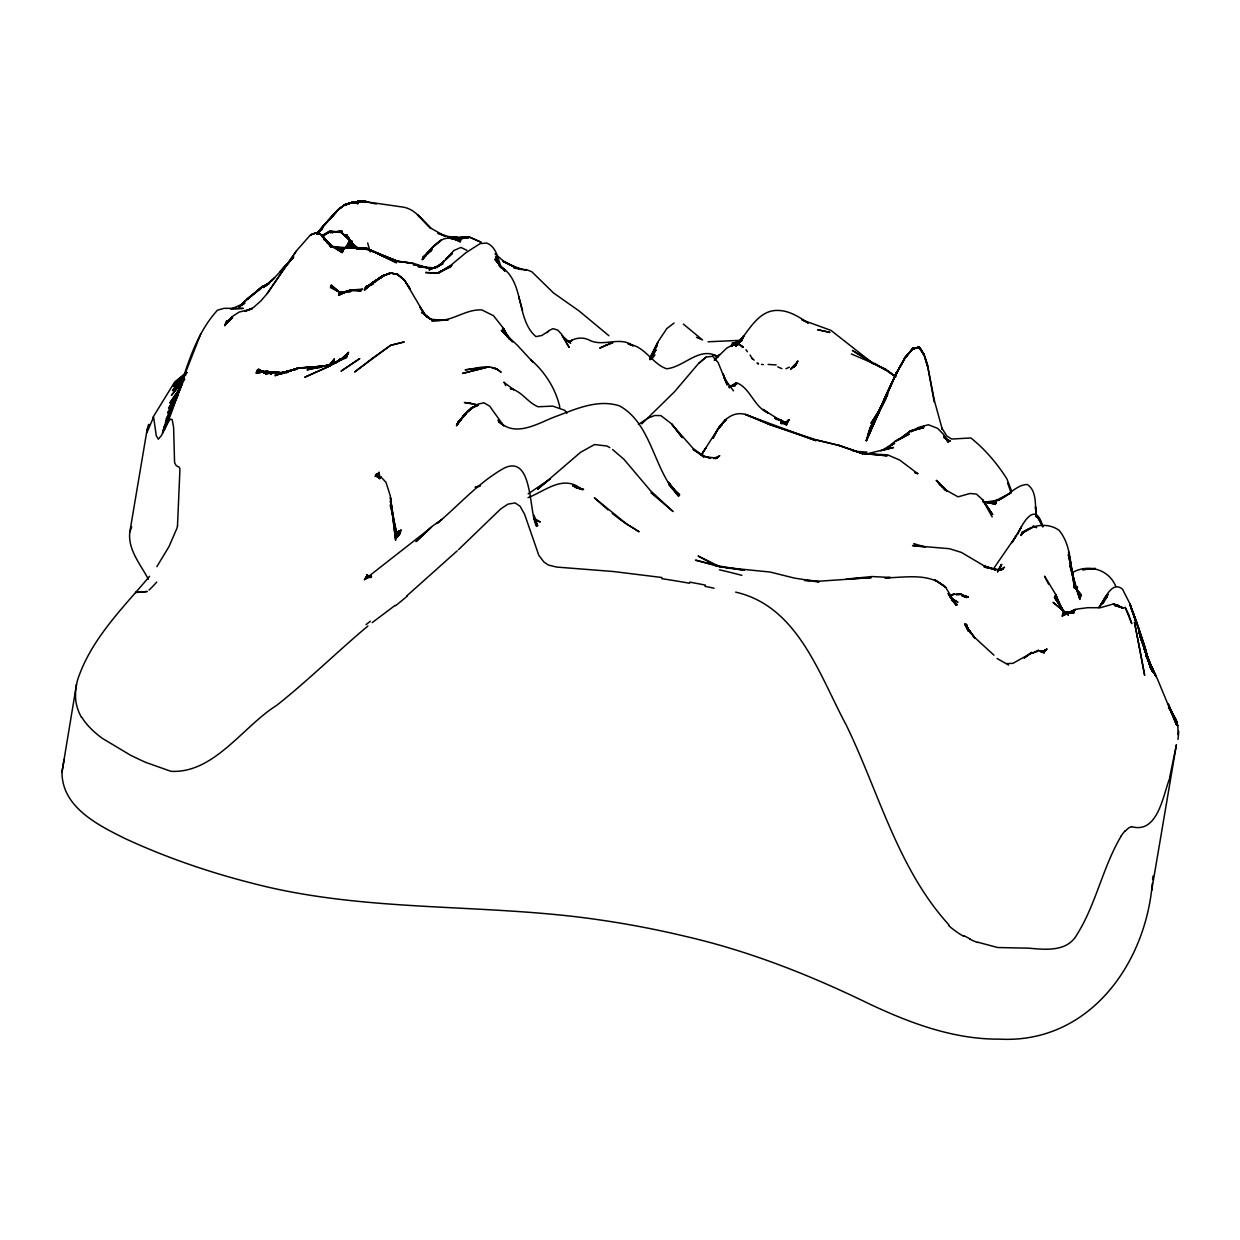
<?xml version="1.0" encoding="UTF-8"?>
<svg xmlns="http://www.w3.org/2000/svg" width="1240" height="1240" viewBox="0 0 1240 1240"><rect width="100%" height="100%" fill="white"/><g stroke="black" fill="none" stroke-linecap="round" stroke-linejoin="round"><path stroke-width="1.5" d="M75.407 693.796L75.795 688.743A297.709 138.4 9.7 0 1 77.903 678.962C91.512 638.631 122.76 608.143 149.575 576.306M149.699 424.685L148.567 424.452L147.142 429.443L129.797 532.1C127.751 549.816 140.6 564.448 148.35 579.204M1177.814 734.561C1178.651 726.95 1177.132 717.619 1171.087 712.675M76.539 684.356L62 771.993C61.721 807.24 98.285 825.282 125.488 838.751C166.3 857.599 208.987 872.247 252.557 883.314C365.645 912.95 483.771 902.906 598.641 919.755A446.85 207.715 9.6 0 1 685.007 936.262C749.007 950.91 810.263 975.167 869.178 1003.842C910.052 1023.124 953.73 1039.492 999.564 1039.136C1088.441 1043.863 1145.527 964.658 1152.316 883.345M1152.642 879.718L1152.983 876.107M177.491 525.977L179.924 469.681A6.774 1.86 -87.4 0 0 179.273 467.232L176.173 465.589L174.917 463.435A7.487 2.201 89.6 0 1 174.53 461.543L173.616 427.459L172.174 419.57L170.608 419.12L168.718 421.213L161.401 435.535L158.302 439.193L156.24 435.565L153.605 417.089L146.893 432.667L147.142 429.443M1151.65 890.584L1176.419 744.744L1169.738 777.093M62 771.993L64.185 759.345M1168.685 781.076C1162.593 798.343 1156.734 833.916 1131.515 826.63M129.797 532.1L131.673 526.845M178.064 394.615L164.347 426.545L182.575 382.881L163.882 428.311L182.543 382.354L163.572 429.412L182.497 381.904L163.262 430.482L182.451 381.548L162.967 431.536L182.358 381.315L162.517 433.132L182.109 381.378L164.176 429.954C182.699 390.91 187.674 342.721 217.496 310.171L224.13 308.326L243.304 308.404L230.779 309.163L244.915 303.103L241.831 305.335M162.673 432.589L182.358 381.315M181.707 382.37L200.725 333.947M866.326 440.557L886.972 393.204L866.496 439.89M866.419 440.216L887.019 393.111M866.667 439.239L887.36 393.003L867.473 436.325L887.452 393.219L867.768 435.271L887.546 393.731L868.341 433.256L887.638 394.584L868.93 431.195L885.98 398.319M179.506 390.972L165.4 422.499L178.002 395.142L167.586 413.075L177.708 394.956M886.662 393.964L896.551 372.853L886.6 394.149M886.724 393.793L896.629 372.728L866.233 440.913L896.691 372.667M886.832 393.514L896.66 372.682M177.754 395.188L166.191 419.197L174.142 404.085M649.931 358.484L658.037 341.744L666.81 328.585L674.064 323.02M650.271 358.019L657.758 342.643L649.993 357.709M713.031 438.371C718.859 425.785 729.244 409.929 745.612 414.454L768.986 424.189L745.38 414.424L815.998 440.665L768.288 424.08L815.455 439.627L839.015 445.408L862.621 453.716L839.015 445.408L814.711 439.719M795.259 366.017L797.94 360.902L793.972 367.118M713.139 438.077L717.851 429.242L725.818 419.492L718.564 427.862L726.314 419.384L719.867 425.878L721.943 424.979M885.871 398.428L869.55 428.963L883.174 403.853M650.628 357.476L657.014 345.635L649.729 358.531M896.303 373.442L905.355 357.213L896.349 373.287L905.355 357.213L913.027 348.269L919.227 347.2C926.249 353.028 933.224 387.639 923.909 354.02L918.887 347.479M998.06 570.865L1001.672 564.402M905.386 357.167L896.412 373.147L905.495 357.12M998.371 570.415L1001.191 565.409L998.34 570.509M1000.835 566.153L998.029 571.036L1001.563 564.619L997.843 571.284M701.871 454.057L716.596 431.024L725.199 420.298L717.511 429.846M998.51 570.198L1000.463 566.882L997.704 571.562M702.165 453.949L706.025 447.625L701.267 455.018M152.876 417.462L174.639 382.044L186.496 372.295M177.677 393.529L168.656 408.224L177.677 393.933M649.977 359.74L656.053 349.851L649.946 359.383M883.965 402.597L870.976 423.351L882.136 405.728M905.309 357.291L913.152 348.44M1121.316 835.837C1102.53 867.303 1096.082 904.673 1076.304 935.642C1066.726 951.669 1045.878 949.732 1029.991 948.274A60.497 26.83 -12.3 0 0 1022.148 948.042L997.611 947.515L977.585 942.152M794.173 366.87L797.258 362.049L790.639 368.9M1104.948 600.175L1106.995 596.982M1098.749 607.678L1107.289 594.534L1099.338 607.073C1103.972 601.09 1111.505 579.731 1122.51 589.202L1129.795 603.508L1136.259 622.728M993.178 569.222L1016.087 535.959L1012.041 542.639L1021.527 526.768L1017.28 534.579C1023.031 522.474 1035.663 499.875 1042.902 526.954L1036.485 515.081L1042.778 526.287M180.498 387.329L169.772 403.046L180.544 387.593M267.22 293.586L296.577 250.666L310.403 234.965L316.51 232.671L321.873 235.026L330.94 247.117M296.422 250.945L266.941 293.865L261.036 300.762L253.596 307.396L245.055 311.256L252.263 308.776L239.072 312.108L232.237 316.572L224.611 325.733L232.453 316.774L225.076 324.477L232.578 317.425L225.494 323.423L229.803 320.323M156.845 566.664L168.981 546.623L176.793 528.581A47.941 5.146 -59.9 0 0 177.537 525.884M651.729 359.228L654.984 354.81M736.731 345.046C748.402 331.716 758.431 308.853 779.216 310.496C790.128 310.976 799.537 317.409 808.418 323.097L801.939 319.827L831.001 330.398L873.704 363.956M736.374 345.712L743.24 336.536L736.265 345.774M736.265 345.743L743.876 335.591L735.925 345.976M1020.784 535.308L1022.659 532.875M737.134 344.999L743.039 337.621L736.591 344.86M736.033 346.053L744.093 335.73L736.87 344.658M323.966 225.076L317.099 233.476M316.867 233.647L338.195 209.7L324.647 224.642M329.096 365.909L334.056 360.034L329.05 365.909M1020.861 535.51L1022.814 533.308M1044.638 651.403L1046.947 648.784L1044.374 651.574M1104.871 599.54L1107.103 597.044M288.935 262.151L280.271 271.824L293.725 256.866L280.023 271.808L289.199 262.105M324.694 224.672L338.381 209.467M316.928 233.756L323.036 227.029L316.867 233.787M183.861 378.2L172.469 390.678L183.97 378.185M714.318 360.189L726.811 348.022L734.003 344.301L740.202 344.953L742.931 347.479L740.404 345.17L743.303 346.751M714.488 360.065L719.65 354.501L714.922 359.414M736.668 345.17L743.101 338.195M240.079 306.233L246.512 299.321M641.762 423.879L674.576 391.685L698.538 363.49L706.18 357.058L712.628 356.283L718.13 362.483L727.183 384.989L723.013 373.752L727.756 384.493L724.919 379.657M1044.065 651.992L1046.483 649.419L1043.119 651.543M329.871 365.815L333.498 361.971L330.817 364.746M464.318 415.601L457.901 422.375L465.481 414.207L456.739 425.057L464.768 414.144L471.975 408.161L464.628 414.3L456.506 425.661L464.628 414.3L471.68 407.774L478.299 404.55L471.029 408.797L477.881 404.193L483.957 402.783L489.692 406.178L503.858 425.971L498.061 420.05C513.732 439.038 538.904 422.84 554.962 416.779C575.422 409.246 597.432 398.8 619.473 405.852C652.116 423.91 653.418 470.224 678.543 496.108L668.5 482.252L678.854 495.768L668.624 482.949L679.132 495.535L668.841 484.53L679.721 494.868L673.15 488.777M289.524 261.764L271.436 280.984L274.644 277.869L263.05 287.587L270.056 282.115L262.88 287.184L269.421 283.046L262.493 286.595L269.065 283.65L262.012 286.657L247.179 299.692L261.702 287.045L246.791 299.15L260.927 288.734M439.347 265.732L452.445 253.332L445.563 259.594L453.887 250.511L460.954 247.442L466.798 250.279M239.119 307.582L245.815 300.638L239.103 306.342M1124.742 831.374L1128.663 827.995A55.211 13.268 -64.1 0 1 1131.485 826.708M439.239 265.949L444.121 261.005L436.682 267.654L443.734 261.826L436.31 266.957L442.928 263.795L429.133 269.964L435.814 267.127L429.055 268.987L435.504 267.468L428.932 268.305L435.193 267.918L418.314 266.755M317.022 234.298L322.338 229.013M785.013 423.724L788.733 420.05L784.966 423.615M464.473 415.478L458.304 421.476L465.976 414.144M185.659 374.774L173.368 386.71L185.783 374.713M265.701 286.254L270.925 281.216M1107.382 596.053L1104.592 598.718L1107.088 596.44M339.435 360.762L348.642 352.238M458.49 549.677L500.619 509.005L507.95 504.137L515.127 502.944L520.025 506.168L524.582 514.212L538.811 555.303L543.817 561.921L548.39 565.053L556.636 567.067L613.382 571.516L661.943 577.514M735.243 345.231L743.086 338.009M373.813 281.713L382.555 276.846L373.876 281.651L365.01 288.533L382.54 276.597M1044.003 651.667L1046.483 649.419M364.529 290.098L374 281.651L364.606 289.85M457.188 550.87L406.999 595.696M337.807 361.476L340.426 359.181L337.776 361.476M186.837 372.558L174.112 383.733L186.976 372.527M546.856 332.723L548.948 330.879L541.865 335.482L535.975 336.629C515.158 319.006 525.466 279.961 499.239 265.841L504.866 269.948L499.565 265.344L504.897 271.173L494.775 259.207L500.17 266.042L495.582 257.254L500.309 266.631L496.264 256.013L500.619 267.654M340.597 359.755L348.409 352.904M698.802 363.336L706.18 357.058M785.478 423.212L788.361 420.794L785.462 423.011M431.489 250.465L423.011 257.533L432.341 248.341L422.825 257.92L432.326 248.093L422.607 258.478L432.249 247.783L422.36 259.269C430.528 250.821 439.875 233.787 454.057 239.165L448.074 237.91L454.584 238.84L460.381 241.893L454.786 239.119L460.784 240.978L457.018 240.219M901.837 438.03L910.656 430.652L923.785 427.722L910.842 430.946L924.25 426.374L910.966 431.721L918.236 427.475L928.404 424.746L937.518 428.311L943.33 434.139L948.259 442.324L943.609 435.286L948.863 441.595L943.749 437.286L950.382 441.13L946.895 440.401M886.786 448.105L895.605 440.774L909.37 434.031L897.667 440.386M901.712 438.185L910.362 431.024L895.993 441.285M431.582 250.325L423.181 257.285L427.722 253.735M537.757 489.087L580.615 452.259L594.549 444.54L606.918 446.012L609.817 447.609M348.192 353.555L340.442 359.941L347.96 354.206M537.695 489.134L550.389 478.733L528.193 493.83M367.923 625.999C336.97 651.93 308.217 680.419 276.52 705.498C243.288 726.206 214.427 773.062 171.771 771.357A63.736 54.142 67.4 0 1 170.562 771.187L145.731 762.383A261.051 121.35 9.6 0 1 129.983 754.896L102.362 738.358A122.558 56.978 9.6 0 1 83.312 719.603L81.918 717.386M735.847 345.34L740.234 341.806L731.089 346.471L741.613 340.101M1031.447 652.271L1024.147 658.13L1030.92 653.31L1012.956 663.322L1006.105 663.663L1008.538 665.058M373.163 283.077L382.276 275.885L390.414 272.986L397.916 274.583L390.228 273.033L381.858 276.52L390.352 272.971L397.683 274.179L404.256 279.868L424.436 313.906L419.972 307.226L425.088 314.34L430.543 319.393L421.569 312.418M717.092 457.762L719.774 455.669L716.906 457.715M373.224 282.922L382.308 275.885L390.553 273.265L382.276 275.885L373.519 282.178M427.831 253.611L423.321 257.114L426.312 255.471M372.186 622.62L395.173 605.337M790.671 369.226L796.034 365.087M338.505 209.343L345.309 204.321L351.865 202.476L345.945 204.507M338.799 209.25L345.17 204.414M345.046 204.538L338.675 209.266L344.937 204.647M338.567 209.312L344.829 204.802M887.034 448.647L894.707 443.222L880.803 450.786L893.498 447.5L869.07 453.282M715.635 458.661L718.673 456.521L713.651 458.149M1000.974 569.734L1004.571 567.207L1000.463 569.951L1003.269 569.144L998.386 570.059L999.518 569.857L984.204 567.052L996.154 569.625L984.141 566.029L995.844 570.09L983.94 565.75L961.418 552.42L949.422 548.7L912.547 545.585L925.412 547.011L913.818 543.693L914.686 544.221M729.368 387.686L736.25 382.928L729.136 387.639M1108.095 594.596L1105.46 596.425L1108.312 594.471M321.92 235.073L331.096 246.884L322.059 235.321L331.251 246.698L322.199 235.894L331.669 246.357L322.307 236.669L328.724 232.516L322.632 235.507M638.461 424.39L647.947 418.128L654.705 415.524L660.874 415.601L671.941 424.142L682.294 437.658L671.708 424.127L692.896 448.198L704.025 457.079L693.052 449.407L704.661 456.165L710.613 458.257L706.893 457.265M783.928 423.894L788.191 421.104L783.866 423.6M374.139 281.899L365.366 287.494L374.17 282.038M569.377 341.822C574.771 337.853 582.087 336.97 588.256 339.589C602.578 348.006 619.628 335.374 633.346 345.913L628.076 343.961M229.974 319.904L225.897 322.4L229.353 320.695M569.175 342.038L572.105 340.272L568.664 341.93M321.796 235.894L329.53 231.291L340.675 232.097L350.222 240.281L353.741 246.776M321.935 235.771L329.53 231.291L340.396 232.392M1043.042 651.605L1045.785 649.993L1042.344 651.682M735.367 384.276L729.833 387.144L736.7 383.098L729.663 387.423L736.529 382.711C750.355 387.965 753.966 406.999 768.304 413.153L763.003 409.339L780.409 420.546L774.736 417.462L780.658 420.143L774.736 418.19L780.859 420.05L786.455 424.607L780.952 420.189L786.671 424.034L780.999 420.407L787.028 423.212L781.076 421.352L787.121 423.011L781.091 421.662L787.214 422.825L781.091 421.988L787.292 422.639L781.091 422.158L787.338 422.561L781.091 422.499L787.431 422.39L781.091 422.871L787.524 422.236L781.091 423.6L787.695 421.941L782.735 423.475M450.818 266.461L438.526 272.8L451.933 265.344L437.968 273.203L425.692 272.521L437.968 273.203L451.282 264.926L465.992 252.635L480.143 243.629L486.561 243.024C496.155 246.574 497.969 258.013 500.728 266.507M784.517 423.305L787.943 421.522L782.765 423.445M450.663 266.522L438.805 272.505L451.282 266.429M337.156 362.018L330.305 365.211L307.892 367.815L330.398 365.428L337.172 362.065L330.228 365.01L307.489 368.714L330.135 364.854L307.055 369.861L329.918 364.7L347.262 356.206L330.228 365.01L307.69 368.218L330.305 365.211L337.048 362.111M396.211 532.534L401.326 530.007L396.087 532.642M1038.485 650.132L1031.618 653.449L1037.927 651.279M993.907 501.518L1011.173 492.745L997.456 500.635C1007.872 496.837 1015.793 484.856 1027.263 484.468C1037.554 491.087 1034.656 506.943 1036.377 517.25M1042.266 651.744L1045.646 650.116L1042.266 651.418M736.746 383.563L730.004 386.772L736.761 384.152M993.426 501.921L996.79 500.325L983.568 502.417L996.123 502.138L983.49 502.107L995.86 502.96L983.413 501.859L995.58 503.889L983.336 501.642L995.441 504.386M549.537 330.259L552.962 328.662L557.706 330.042L561.921 334.599L569.207 347.495L562.107 335.622L570.617 343.403M785.943 368.745L789.369 367.149M1032.331 527.589L1022.054 532.347L1031.851 527.605L1021.31 533.882C1031.308 524.629 1047.784 522.118 1059.084 530.332C1072.368 546.313 1069.934 569.098 1074.816 588.101L1068.554 551.909L1075.235 587.047L1068.322 554.606L1075.514 586.768L1069.857 565.347L1079.916 599.494L1075.855 587.636L1080.412 598.052L1075.979 588.318L1080.893 596.642L1076.134 588.861L1081.389 595.076L1074.212 586.117M365.537 200.88L359.894 201.919L365.599 200.865L359.755 200.988L365.056 201.826L359.693 200.911L355.058 202.833L359.538 200.911L365.056 201.826L359.662 200.896L353.276 202.709L358.654 202.353L353.137 202.585L359.011 201.639L353.09 202.554L358.329 202.988L352.888 202.461L358.065 203.515L352.78 202.415M355.058 202.864L359.522 200.911L365.025 201.903L359.647 200.88M329.918 364.7L346.781 357.616M355.043 202.802L359.492 200.942L353.369 202.849L359.429 200.988M528.054 497.643C545.678 490.885 563.534 473.82 582.118 489.63L572.756 485.817M741.582 340.783L731.6 344.829L741.737 340.969M396.056 532.72L401.094 530.689L395.87 532.843L400.644 531.929L395.824 532.983M352.036 202.399L346.115 204.771L352.315 202.337L357.972 203.685M1042.189 651.511L1045.491 650.287L1040.53 651.651M345.991 204.569L351.865 202.476M1071.577 572.989C1087.604 563.471 1108.529 568.757 1115.814 586.38M229.571 320.106L226.347 321.222L229.648 320.308M480.268 485.491L475.091 487.243L480.004 486.25M735.134 384.679L730.205 386.276L733.491 385.562M365.567 286.967L370.621 285.355M365.909 286.378L373.24 284.255M741.38 340.737L732.081 343.418L740.636 341.279M949.173 595.479L954.242 594.239L948.755 595.293M949.251 595.634L954.366 594.162L960.907 594.317L956.241 594.626M296.313 369.349L286.487 371.458L274.954 375.704L286.858 371.411L275.404 374.48L286.952 371.582L275.621 373.938L287.029 371.861L275.822 373.472L287.091 372.202L276.008 373.054L283.418 372.76M345.51 204.259L351.153 203.143M296.065 369.381L286.626 371.334L297.91 368.559L286.332 371.69L297.833 368.28L286.146 372.047L297.74 368.172L308.791 367.397L297.615 368.187L285.944 372.512L297.74 368.172L308.512 366.978L317.502 367.644M343.372 292.656L339.993 291.601M1041.926 651.667L1044.979 651.232L1038.764 650.613L1044.282 653.186M349.928 291.09L362.591 289.401M730.438 385.687L733.6 385.268M332.367 232.438L341.713 231.291L330.026 231.88L340.954 231.911L350.424 240.56L352.021 245.024M1073.918 611.986L1062.866 613.335L1073.871 611.025L1062.417 614.591L1075.607 609.847L1061.92 616.094L1075.204 609.321L1087.635 607.693L1100.252 607.755L1113.272 604.019L1123.626 608.019L1114.481 605.399M477.974 368.28L465.093 369.815C476.935 368.76 491.288 362.529 501.131 372.263L495.473 368.327M713.806 458.521L717.433 458.18L705.033 456.785M330.398 365.428L308.062 367.474L330.476 365.676L308.233 367.226L319.3 367.769M447.966 319.904L431.753 320.803L448.167 319.688M395.622 532.906L400.427 532.487L395.513 532.843L400.024 533.464L395.467 532.968M956.304 594.611L961.093 594.224L967.665 596.998L961.76 595.634L968.021 596.982L963.449 596.285L968.223 596.889L963.558 596.394M455.607 239.878L461.528 239.429L455.142 239.831M362.669 289.168L350.346 290.036L338.52 295.306L350.471 290.005L360.84 290.951L350.471 290.005L338.846 294.159L350.548 290.284L339.109 293.245L350.579 290.796L339.341 292.562L350.579 291.54L339.543 292.082L343.216 292.206M742.125 340.256L708.071 341.775M469.433 237.088L456.692 237.801L469.325 237.042L481.182 242.265L469.433 237.088L450.88 237.662L457.498 237.305L448.384 236.53L437.89 233.275L445.486 236.437L431.071 228.331L417.446 214.815L430.807 228.439C422.406 220.41 415.292 208.894 402.861 207.08L365.754 201.733L376.294 204.011M1073.979 611.847L1063.269 612.359L1073.979 613.056L1063.626 611.692L1068.167 614.978M728.655 386.291L734.979 386.183M366.854 248.481L396.459 262.229L367.303 248.697L345.681 247.303L358.5 248.589M287.137 372.62L276.195 372.697L283.51 372.961M566.866 340.752L571.779 340.783M768.103 364.405L776.147 364.963M344.922 248.248L332.212 246.899L366.978 248.481L345.061 248.062L367.087 248.512L396.273 262.678L367.087 248.512L345.371 247.69L367.303 248.697L397.141 261.097L367.644 249.504L346.301 246.465L358.825 248.589L346.456 246.218L357.182 248.542L348.13 243.118L358.035 248.976M866.977 452.135L853.074 451.128M804.791 580.227L820.183 581.142L871.302 577.607L846.269 579.111L871.952 576.554L890.274 577.437L884.849 577.886C904.937 577.669 929.457 572.26 945.671 587.311L956.273 604.981L951.746 599.199M343.325 292.005L339.714 291.772L343.31 292.361M283.572 372.853L276.365 372.403L281.774 373.007M275.683 372.558L266.585 371.969L277.404 372.279L266.321 372.403L277.264 371.985L265.856 373.426L277.062 371.814L282.162 373.922L276.938 371.814L265.654 373.938L276.938 371.814L282.022 373.317M726.051 567.781L744.341 570.214L719.774 566.138L695.516 560.154L720.58 567.052L770.242 572.058L794.484 578.119L819.098 581.855L813.58 581.343M804.373 580.506L809.906 581.018M761.546 364.421L763.344 364.576M277.512 372.682L266.817 371.644L274.009 372.682M363.987 249.131L367.644 249.504L397.265 261.051L412.672 263.329L397.451 261.392L412.936 263.19L428.125 268.072L413.183 264.523L428.42 267.84L418.872 266.817M332.088 246.915L344.767 248.45L329.979 246.373L344.147 249.287L329.856 245.923M1074.259 587.249L1077.296 587.62L1074.227 587.125M281.868 372.884L276.52 372.171L281.961 373.38M776.209 419.399L780.859 420.05L786.346 424.933L780.859 420.05M331.917 246.962L344.457 248.853L331.871 246.806M492.203 368.187L496.821 368.916L495.907 368.637M274.087 372.62L267.22 371.349L256.06 373.101L267.406 371.38L272.567 372.946M513.995 268.072L526.271 270.134L514.383 267.22L521.203 269.499M339.869 291.632L343.403 292.268M689.889 582.118L705.265 585.063M368.853 577.344L365.785 576.755L371.613 576.786L365.041 578.351L371.334 575.67L364.312 579.778L431.567 527.171L416.005 541.648L431.086 527.109L441.874 519.389L437.054 523.513C459.311 504.835 478.857 482.112 504.525 467.914C533.634 454.445 528.751 513.964 536.657 526.287L533.898 515.484M575.251 487.429L583.591 489.413L576.678 487.646M359.104 248.697L346.781 245.706L357.384 248.713L349.447 240.653L358.763 249.085L348.673 242.001L358.593 248.651M758.554 363.46L757.051 363.056L758.198 364.142M735.677 592.131C797.971 606.345 819.113 674.591 846.021 724.61C878.788 791.88 897.667 868.76 948.988 924.932M329.654 246.062L343.403 250.465L332.956 246.884L342.876 251.457L332.646 246.621L342.596 252.03L328.197 243.583M629.579 344.379C645.234 346.735 652.55 364.079 666.639 368.776C684.387 367.055 700.058 345.402 718.208 356.919L712.736 354.702L717.882 356.345M578.119 488.188L583.079 489.583L572.896 485.817M1114.605 605.414L1123.626 608.019M272.49 372.93L267.22 371.349L256.215 372.697L267.561 371.504L256.525 371.969L267.701 371.737L256.804 371.349L267.778 371.954L256.99 370.977L267.856 372.202L257.083 370.822L267.902 372.341L271.265 374.201L267.902 372.341L257.161 370.667L267.933 372.496L257.331 370.388L266.321 372.853L257.502 370.14L266.321 372.775L257.61 370.016L264.833 372.915L258.447 369.148L264.244 372.62M357.492 248.341L349.277 240.901L357.507 248.326L347.123 245.117L357.601 248.915L349.603 240.467L355.43 246.776M781.076 421.213L787.075 423.104L782.564 421.709M1036.47 527.232L1033.06 526.116L1036.578 527.713M838.783 445.361L862.435 453.39L886.941 455.778L862.435 453.39L887.685 454.894L899.682 460.055L917.755 473.68L914.888 472.688M521.312 269.467L502.975 261.392L514.724 267.344L503.3 260.896L495.024 253.812M535.788 520.413L540.268 521.994L533.665 517.979L537.695 525.822L534.037 515.421M1074.011 587.357L1076.925 588.442L1073.979 587.125M914.795 472.533L917.755 473.68M525.915 269.421L531.836 271.762L553.505 292.95L578.909 310.806L608.933 335.73M851.322 353.942L875.084 364.188L852.391 350.424L873.549 363.987M696.431 337.327L702.538 339.962L683.364 324.089M777.759 366.87L781.836 368.637M357.849 249.038L347.572 244.264L357.942 249.162M970.052 938.882L963.991 935.704M720.58 567.052L698.136 556.016L716.302 565.998M264.88 373.007L258.075 369.567L264.895 372.976L258.075 369.567L264.12 372.651M396.63 533.154L399.482 534.595L396.599 532.921M338.753 291.679L330.336 287.246L338.815 291.88M499.162 421.802L501.844 423.243L498.961 421.6M1073.824 587.357L1076.599 588.923L1073.918 586.132M1005.671 663.369L997.022 658.486M370.574 577.158L366.591 574.833L370.853 577.669M961.093 594.224L966.843 597.634M949.933 597.401L957.993 602.314L952.18 598.75M874.743 363.336L885.965 370.218L874.169 363.925L885.67 369.117L895.079 376.387M332.475 246.496L342.302 252.665L326.709 242.575M339.094 291.865L330.615 286.3L339.171 292.036M357.461 248.806L348.316 242.746L355.926 248.124M945.671 587.311L934.588 579.654L945.888 587.45M623.394 521.962L639.096 531.759L626.804 524.101L594.332 497.767L608.065 509.935M896.086 376.588L885.143 369.474L895.016 376.433M498.713 421.631L501.534 423.631M396.444 533.185L399.14 535.138L396.413 532.626M421.646 312.294L431.458 319.626L443.734 320.308L431.272 319.331L425.537 315.921L431.458 319.626C449.671 324.338 464.24 308.745 481.942 309.954L493.582 315.781L503.579 328.476L507.811 337.481M621.968 520.986L612.204 513.422M332.32 246.388L326.678 242.079L332.149 246.326L322.307 236.669M612.638 449.562L623.968 459.343L650.582 490.792L673.057 511.531L650.969 492.807M339.233 291.849L331.018 285.029L339.404 292.02M498.48 421.615L501.239 423.956M1068.291 614.9L1053.054 602.314L1064.323 611.816L1054.372 597.355L1064.416 612.653L1054.884 595.774L1063.579 612.281M380.184 477.539L376.201 474.13L379.471 478.067M754.153 360.127L752.076 358.344L752.51 359.011M951.716 599.943L957.048 604.702L951.607 599.525M352.703 245.629L350.502 240.731L340.954 231.911L329.933 231.679L340.814 231.988L350.331 240.405L354.097 246.838M503.828 382.292L513.763 389.67L510.307 388.616C521.621 390.957 527.573 402.519 538.082 406.751L552.777 406.115L564.712 410.269L566.928 413.23M747.441 351.711L745.953 349.696M993.953 655.185L974.81 637.608L964.72 624.046L974.919 638.399L964.937 624.154L970.92 633.593M951.452 599.726L956.738 605.105L952.01 599.85M992.171 516.956L982.483 499.581L976.391 494.047L969.99 493.489L958.055 496.837L946.941 490.653L936.277 480.469L947.05 491.459L936.526 480.454L942.385 487.258M396.257 532.828L398.831 535.54L394.692 530.162M356.624 248.016L349.742 240.312L355.57 248.078L346.332 234.934L351.99 244.59L346.131 235.058L350.502 240.731M951.87 599.881L956.49 605.151L951.87 599.308M733.476 390.879L723.896 377.828M944.834 490.032L936.975 480.639L939.982 485.212M350.594 240.932L346.053 235.088L351.912 244.419M1048.498 584.056L1044.576 576.15L1055.798 594.611L1060.37 607.011M350.688 241.118L346.192 235.011L351.974 244.807L346.456 234.84L350.781 241.304M500.014 265.562L501.828 268.336M379.688 477.927L376.743 473.773L379.719 478.64M948.12 593.464L956.273 604.981M948.305 593.728L956.087 604.702M1074.29 586.163L1076.134 588.861M394.63 530.224L398.257 536.083L395.204 529.294M1168.499 707.699L1170.607 710.753M982.746 500.139L992.744 514.615L982.483 499.581M350.812 241.397L346.394 234.887L351.928 244.9M750.029 354.997L751.905 357.957M346.534 234.779L350.92 241.552M350.114 240.203L354.981 247.752L350.222 240.281L354.036 246.776M507.238 336.459L502.588 328.693L512.492 341.961L501.348 330.351L517.297 345.185L532.906 362.127L530.658 359.569C545.042 372.078 555.597 388.601 559.86 407.216M379.921 478.578L377.255 473.603L379.176 478.253M353.679 246.683L350.331 240.405L340.675 232.097L329.84 231.508L340.814 231.988L350.424 240.56L352.951 245.722M1074.382 585.575L1076.227 589M965.138 624.433L968.44 631.238M509.454 339.481L503.579 328.476L507.579 337.125M1176.466 720.982L1169.522 707.823L1177.116 722.858L1168.901 705.855L1177.737 725.88L1168.266 703.917L1176.404 724.78L1157.106 678.234L1146.303 656.379M1146.427 656.58L1156.362 676.885L1146.334 656.456M1147.558 659.06L1155.975 676.327L1145.993 655.386M1063.61 612.188L1055.596 594.441L1060.277 606.933M1146.643 656.642L1155.587 675.784L1146.085 655.216M1146.783 656.828L1155.788 676.064M1146.349 656.007L1155.199 675.242L1143.652 647.156M504.293 382.354L505.688 385.609M967.014 628.618L966.038 624.836L967.324 628.479M967.2 628.664L965.743 625.1L967.076 628.711M1144.892 650.597L1153.851 673.274L1144.799 650.163M1145.435 651.837L1153.665 672.995L1143.962 647.838M1011.298 490.234L1006.896 478.888C997.255 463.605 984.87 449.082 970.827 437.953L951.685 439.053L946.849 436.046L941.873 428.079L942.354 429.552L934.526 401.14L927.83 367.087L934.138 401.791M1130.741 607.12L1143.729 643.777M1137.235 624.077L1130.648 606.624M395.017 529.449L397.699 536.533L392.382 514.337M1143.807 647.621L1153.091 672.158L1140.149 635.95L1151.34 669.662L1138.816 631.78L1151.154 669.352L1144.784 646.8M1137.096 623.798L1130.585 606.298M1137.049 623.705L1130.12 604.454M1144.009 647.373L1152.316 671.057L1141.265 639.53M1007.593 482.871L1010.646 491.567M1139.994 635.81L1152.115 670.793L1143.931 647.28M1130.043 604.206L1136.367 622.821M1142.102 641.839L1140.288 636.507L1142.055 641.762M1137.561 625.007L1144.35 645.064L1150.255 667.632M1137.405 624.495L1143.621 643.7L1137.483 624.743M968.518 631.067L966.394 624.092L968.533 631.346M923.909 354.02L927.938 367.551M379.285 478.5L378.324 472.982L379.517 478.377M518.615 296.438L522.567 310.372M367.675 242.931L370.187 251.953M1144.644 646.195L1150.441 667.942M390.151 505.083L391.483 510.632M352.207 245.504L351.509 241.599L352.269 245.163M392.615 516.413L397.11 537.183L390.383 500.898L396.444 538.331L390.445 497.689L395.637 540.268L390.274 495.829L386.012 482.344L381.067 477.09L374.899 476.191L381.254 477.385L375.596 474.874L380.029 477.725L378.944 472.146M379.719 478.129L378.619 472.626L379.642 477.85M352.594 244.544L351.912 240.917L352.594 244.652M1036.19 516.026L1035.509 506.788L1036.159 516.135M156.721 582.072A239.274 78.492 -79.4 0 1 149.033 590.023M81.453 717.402A161.479 75.082 9.5 0 1 75.609 693.827M366.048 624.635A259.579 191.952 -15.7 0 1 370.341 621.209M407.293 596.021A316.293 302.328 36.9 0 1 395.513 605.755M661.85 578.692A447.16 207.855 9.6 0 1 689.626 583.265M704.956 586.303A416.547 313.007 8.4 0 1 714.101 588.24M719.433 569.827A427.366 314.51 8.6 0 1 741.892 575.375M963.635 936.324A88.35 88.335 77.2 0 1 948.523 925.474M977.461 942.493A96.813 85.978 32.5 0 1 969.897 939.238M1121.316 835.713A25.405 6.836 -67.2 0 1 1124.757 831.265M1169.832 777.495A344.286 79.887 84.8 0 1 1168.777 781.464M1178.667 731.306A81.391 4.898 -75.9 0 1 1177.938 739.412M887.127 392.956L866.837 438.619L887.266 392.894M1001.377 565.021L997.611 571.733L1001.377 565.021M1001.005 565.781L998.169 570.772L1001.005 565.781M1104.437 600.982L1102.391 603.911L1104.468 600.982M464.907 414.052L456.94 424.514L465.093 414.021M184.543 379.068L171.43 395.358L184.651 379.192M334.366 358.98L329.762 364.669L334.366 358.98M465.155 414.036L457.25 423.801L465.264 414.082M912.888 348.394L905.014 358.019L912.966 348.3L919.336 347.665L912.966 348.3L905.123 357.709L913.027 348.269L919.351 347.913L912.966 348.3M432.14 247.721L422.22 259.764L432.078 247.799L441.254 240.142L432.14 247.721M323.625 225.665L317.409 233.058L323.625 225.665M323.438 226.052L317.254 233.244L323.438 226.052M432.202 247.706L422.483 258.85L432.249 247.783M465.372 414.144L457.622 422.979L465.481 414.207M333.777 361.042L330.088 365.165L333.777 361.042M338.117 209.808L324.462 224.626L338.117 209.808M293.384 257.517L280.023 271.808L293.384 257.517M432.295 247.907L422.732 258.168L432.326 248.093M322.819 227.633L316.758 234.112L322.819 227.633M337.76 210.444L324.338 224.672L337.76 210.444M788.919 419.616L785.168 423.491L788.919 419.616M464.349 415.539L458.103 421.941L464.442 415.555M471.557 407.851L464.07 415.416L471.68 407.774L478.423 405.232L471.68 407.774M333.235 362.824L330.599 365.428L333.235 362.824M340.628 358.685L337.993 361.103L340.628 358.685M788.547 420.438L784.874 423.817L788.547 420.438M373.876 281.651L364.746 289.385L373.953 281.635M340.225 359.585L337.637 361.77L340.225 359.585M372.62 358.096L354.609 372.015L390.709 345.278L404.007 342.007L390.709 345.278L372.62 358.096M382.308 275.885L373.271 282.782L382.354 275.9M359.631 358.654L341.263 371.008L359.631 358.654M374.062 281.697L365.134 288.161L374.108 281.774M382.494 276.195L373.659 281.929L382.509 276.288M605.538 345.356L599.711 348.13L612.793 342.596L605.538 345.356M316.433 371.985L304.73 377.224L328.631 366.56L316.433 371.985M390.352 272.971L381.951 276.319L390.461 273.048M316.448 232.686L310.543 234.887L316.371 232.717M359.383 201.051L354.966 202.631L359.368 201.066M351.742 202.57L345.836 204.383L351.742 202.57M919.119 347.154L912.501 349.262L919.181 347.154L924.11 354.935L919.181 347.154L912.609 348.967L919.227 347.2L924.11 355.276L919.227 347.2M351.633 202.647L345.836 204.383L351.633 202.647M351.494 202.771L345.588 204.259L351.416 202.849M359.135 201.407L353.353 202.802L359.135 201.407M488.932 366.792L462.551 373.426L488.932 366.792M462.241 238.08L455.948 239.367L468.86 237.646L462.241 238.08M919.274 347.308L912.81 348.533L919.305 347.464M787.601 422.096L781.091 423.228L787.524 422.236M358.918 201.81L353.168 202.616L358.872 201.903M341.868 231.074L332.49 232.422L341.868 231.074M147.111 591.511L135.609 592.457L147.111 591.511M341.558 231.477L330.382 232.578L341.558 231.477M1095.199 568.478L1082.737 569.656L1095.199 568.478M341.279 231.71L330.119 232.081L341.155 231.787M358.608 202.446L352.951 202.476L358.562 202.538M267.701 371.737L256.711 371.535L267.747 371.829M1077.498 587.109L1074.413 587.032L1077.498 587.109M367.087 248.512L345.216 247.876L367.195 248.589M367.303 248.697L345.526 247.504L367.397 248.853L396.661 261.826L367.303 248.697M267.778 371.954L256.897 371.163L267.825 372.078M968.363 596.765L963.635 596.409L968.363 596.765M365.165 201.547L359.724 200.942L365.165 201.547M470.456 403.202L464.38 402.535L476.749 404.782L470.456 403.202M365.134 201.624L359.709 200.927L365.134 201.624M995.72 503.409L983.413 501.859L995.72 503.409M787.261 422.732L781.091 421.817L787.214 422.825M823.639 330.879L817.625 329.809L829.932 332.428L823.639 330.879M267.933 372.496L257.254 370.528L267.964 372.667M1117.612 604.95L1113.272 604.019L1121.967 607.91L1117.612 604.95M399.838 533.882L396.707 532.983L399.838 533.882M1077.095 588.07L1074.119 587.357L1077.095 588.07M266.244 372.481L257.424 370.249L266.259 372.558M264.601 372.341L257.61 370.016L264.647 372.45M357.724 248.651L347.386 244.621L357.74 248.93L349.525 240.56L357.57 248.682M264.694 372.543L257.796 369.815L264.709 372.62M343.139 250.929L332.956 246.884L343.139 250.929M264.74 372.713L257.874 369.753L264.755 372.713M321.749 234.98L316.556 232.671L321.749 234.98M786.718 423.91L781.014 420.5L786.718 423.91M786.625 424.173L780.952 420.189L786.625 424.173M358.639 248.744L348.858 241.645L358.685 248.837M404.1 279.682L397.281 274.474L404.256 279.868L410.378 289.292L404.256 279.868M358.732 248.961L348.936 241.49L358.732 248.961M332.149 246.326L323.81 239.32L332.041 246.295M355.493 247.117L349.742 240.312L355.524 247.085M331.39 246.543L322.137 235.569L331.251 246.698M355.539 247.551L349.882 240.219L355.57 247.535M1128.431 613.986L1125.083 607.197L1131.779 623.643L1128.431 613.986M1137.003 623.627L1130.554 606.143L1137.003 623.627M1136.956 623.55L1130.446 605.678L1136.909 623.472M1152.503 671.336L1144.009 647.822L1152.503 671.336M352.408 245.101L351.664 241.397L352.408 245.179M1139.42 647.218L1134.445 622.108L1144.644 675.242L1139.42 647.218"/></g></svg>
